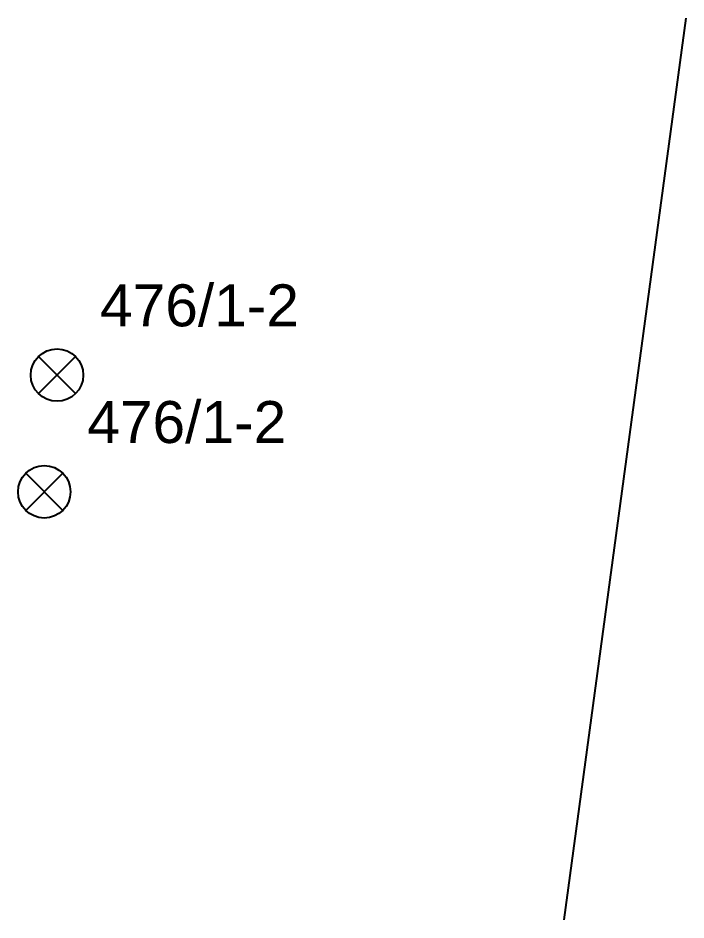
# Model space of a CAD drawing. Header units: inches. Extents: x 29 to 22121, y 36 to 12095.
# Drawn here: x 1871.4 to 1998.7, y 35.7 to 207.6 of the extents above; entities that cross this region are included whole.
import ezdxf
from ezdxf.enums import TextEntityAlignment as Align

# ---------------------------------------------------------------- set-up
doc = ezdxf.new("R2010")
doc.units = ezdxf.units.IN
doc.header["$MEASUREMENT"] = 0
doc.layers.add('Integrity Poles-Other', color=1, linetype='Continuous')
doc.layers.add('Integrity Roads-EOP', color=250, linetype='Continuous')
doc.styles.get("Standard").update_dxf_attribs({"font": 'arial.ttf'})

# ---------------------------------------------------------------- blocks, each defined once
blk = doc.blocks.new('iPole')
for p, q in [((-3.54, 3.54), (3.54, -3.54)), ((-3.54, -3.54), (3.54, 3.54))]:
    blk.add_line(p, q)
blk.add_circle((0, 0), 5)
for tag, p in [('STATUS', (27.14, 24.85)), ('POLENUM', (27.14, 13.3))]:
    blk.add_attdef(tag, text='', height=8).set_placement(p, align=Align.MIDDLE_CENTER)
at = {"flags": 1}
for tag, p in [('OWNER', (26.48, 0.97)), ('OWNER_NUM', (26.48, -7.53)), ('OTHER_NUM', (26.48, -16.04)), ('HEIGHT_CLASS', (26.48, -24.54)), ('YEAR', (26.48, -33.05)), ('LATLONG', (26.48, -41.55)), ('GROUND', (26.48, -50.06))]:
    blk.add_attdef(tag, text='', height=6, dxfattribs=at).set_placement(p, align=Align.MIDDLE_LEFT)
for tag, p in [('NEU', (0.36, -12.43)), ('TF', (0.36, -17.49)), ('LP', (0.36, -22.55)), ('ANTENNA', (0.36, -27.61)), ('SLCIR', (0.36, -32.68)), ('SL', (0.36, -37.74)), ('CATV', (0.36, -42.8)), ('ATT', (0.36, -47.86)), ('TDS', (0.36, -52.93)), ('UTC', (0.36, -57.99)), ('XO', (0.36, -63.05)), ('ZAYO', (0.36, -68.11)), ('CLEC', (0.36, -73.18)), ('TELCO', (0.36, -78.24)), ('CITY', (0.36, -83.3)), ('TRAFFIC', (0.36, -88.36)), ('OHG', (0.36, -93.43)), ('OTHER', (0.36, -98.49))]:
    blk.add_attdef(tag, text='', height=3.38, dxfattribs=at).set_placement(p, align=Align.BOTTOM_CENTER)

msp = doc.modelspace()

# ---------------------------------------------------------------- linework, layer by layer
at = {"layer": 'Integrity Roads-EOP', "flags": 128}
msp.add_lwpolyline([(1998.66, 207.63), (1975.42, 35.67)], dxfattribs=at)

# ---------------------------------------------------------------- block references
at = {"layer": 'Integrity Poles-Other'}
for p in [(1878.84, 139.55), (1876.41, 117.3)]:
    msp.add_blockref('iPole', p, dxfattribs=at).add_auto_attribs({'POLENUM': '476/1-2'})

doc.saveas('drawing.dxf')
